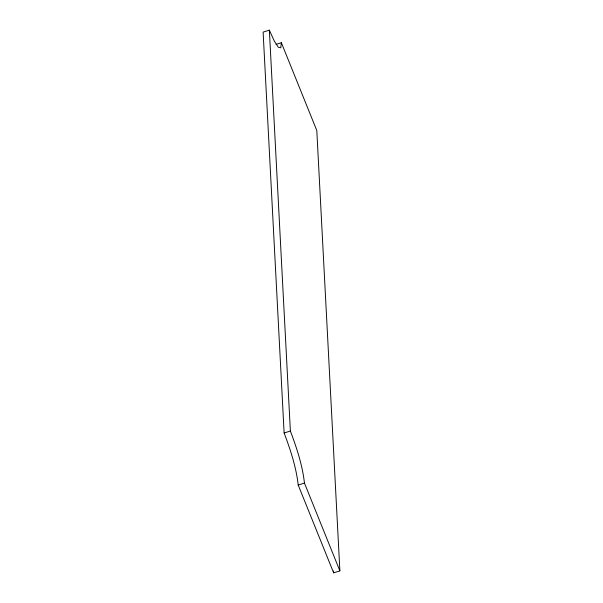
<?xml version="1.0" encoding="UTF-8"?>
<svg xmlns="http://www.w3.org/2000/svg" width="603" height="603" viewBox="0 0 603 603"><rect width="100%" height="100%" fill="white"/><g stroke="black" fill="none" stroke-linecap="round" stroke-linejoin="round"><path stroke-width="0.9" d="M281.367 42.723L280.772 47.818L278.284 47.215L274.275 41.012L269.36 30.15L263.119 32.117L284.126 432.992C290.465 449.823 296.201 467.106 298.206 485.053L333.64 572.85L339.881 570.883L316.801 130.519L281.367 42.723L276.023 44.403M284.126 432.992L290.375 431.024L269.36 30.15M298.206 485.053L304.447 483.086C302.442 465.139 296.706 447.856 290.375 431.024M304.447 483.086L339.881 570.883M333.542 570.973L333.64 572.85"/></g></svg>
